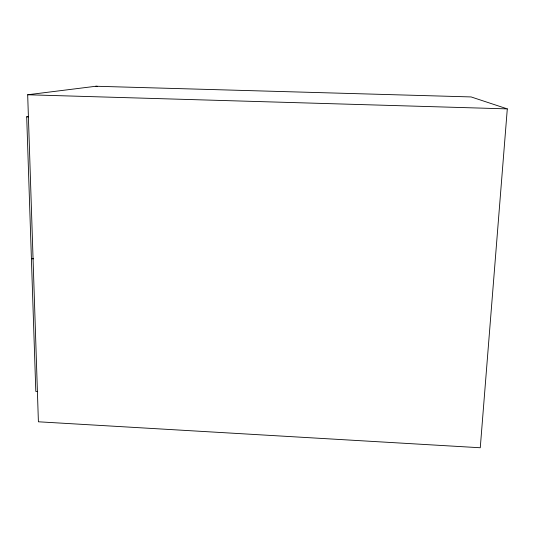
<?xml version="1.0" encoding="UTF-8"?>
<svg xmlns="http://www.w3.org/2000/svg" width="534" height="534" viewBox="0 0 534 534"><rect width="100%" height="100%" fill="white"/><g stroke="black" fill="none" stroke-linecap="round" stroke-linejoin="round"><path stroke-width="0.8" d="M507.3 108.883L480.266 447.752L38.401 421.793L27.681 94.765L95.893 86.248L471.115 96.934L507.3 108.883L27.681 94.765M37.433 391.495L35.811 391.409L26.7 116.839L28.322 116.525M26.7 116.839L28.242 116.886M31.406 258.703L33.642 258.803M95.893 86.248A135.476 38.094 -87.7 0 1 97.435 86.361"/></g></svg>
